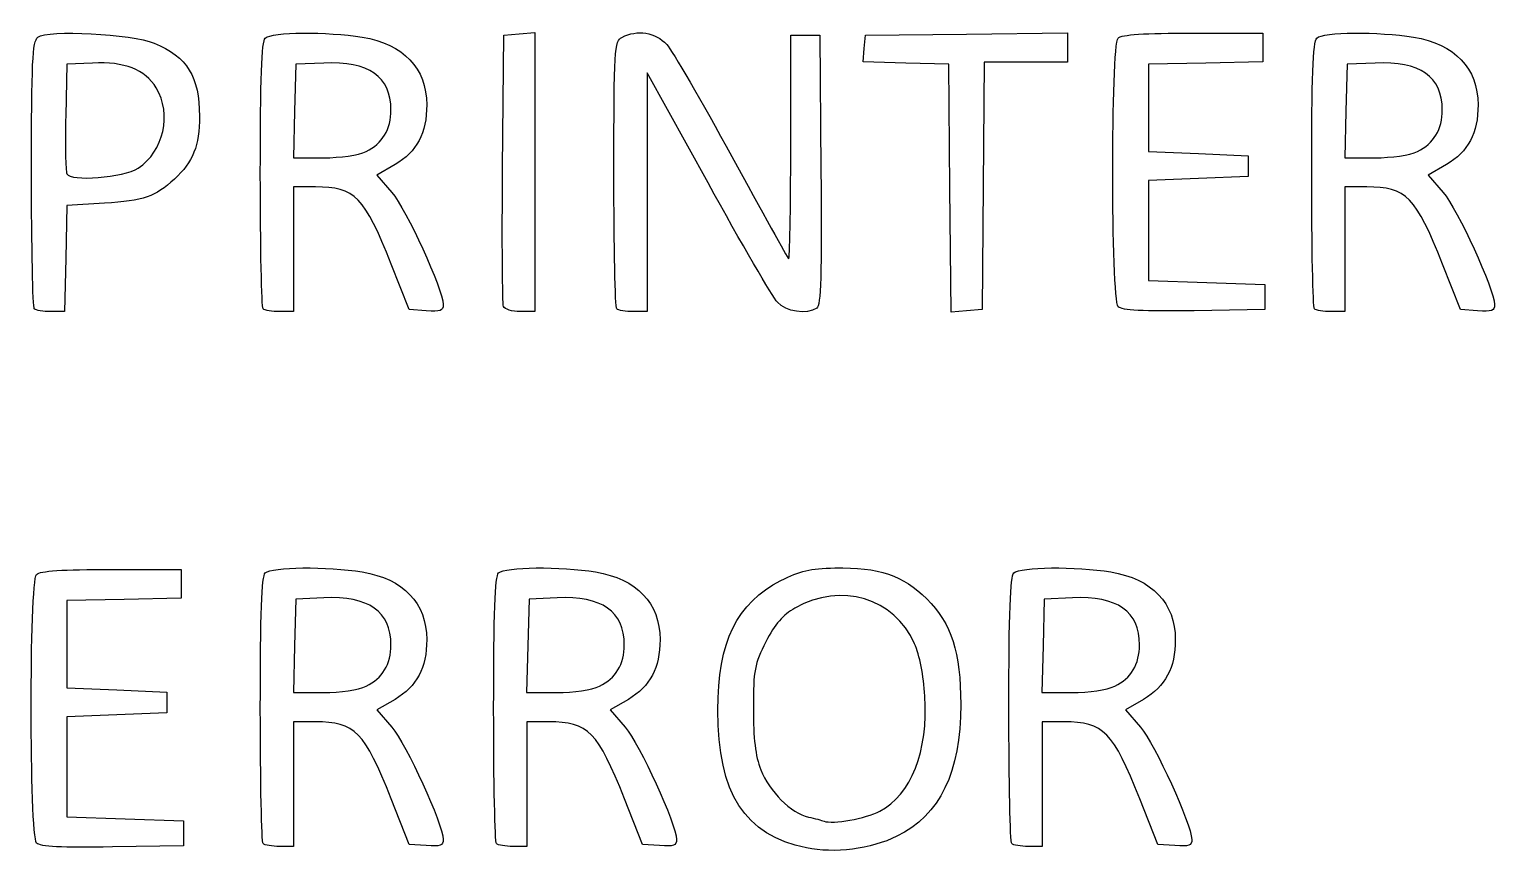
# Model space of a CAD drawing. Extents: x 327 to 591, y 405 to 553.
import ezdxf

# ---------------------------------------------------------------- set-up
doc = ezdxf.new("R2010")
doc.units = 0
doc.layers.get('0').update_dxf_attribs({"linetype": 'CONTINUOUS'})

# ---------------------------------------------------------------- blocks, each defined once
blk = doc.blocks.new('R')
at = {"color": 7}
for points in [[(379.689345, 547.346812), (374.624992, 547.125), (374.41293, 538.6875), (374.200867, 530.25), (379.549582, 530.25)], [(392.5338, 529.03191), (389.262795, 527.11497), (391.956847, 523.994985)], [(378.187492, 524.988945), (374.249992, 524.99997), (374.249992, 513.74997), (374.249992, 502.49997), (371.749995, 502.49997)], [(398.16789, 502.644375), (395.085787, 502.875), (391.842967, 511.066567)]]:
    blk.add_lwpolyline(points, dxfattribs=at)
for points in [[(387.340575, 531.408937), (387.340575, 531.408937)], [(368.749995, 502.999973), (368.749995, 502.999973)]]:
    blk.add_lwpolyline(points, close=True, dxfattribs=at)
for points in [[(369.149992, 551.85), (370.252845, 552.952853), (380.28894, 553.04196), (386.620957, 552.005115)], [(368.249992, 527.225003), (368.249992, 544.67778), (368.48793, 551.187938), (369.149992, 551.85)], [(386.620957, 552.005115), (394.041817, 550.78998), (398.249992, 546.378743), (398.249992, 539.814938)], [(391.799992, 538.875), (391.799992, 544.897935), (387.791962, 547.70169), (379.689345, 547.346812)], [(398.249992, 539.814938), (398.249992, 534.699855), (396.467385, 531.33714), (392.5338, 529.03191)], [(387.340575, 531.408937), (390.24357, 532.7865), (391.799992, 535.392293), (391.799992, 538.875)], [(379.549582, 530.25), (382.819935, 530.25), (385.847302, 530.70033), (387.340575, 531.408937)], [(368.749995, 503.000002), (368.474992, 503.274998), (368.249992, 514.176248), (368.249992, 527.225003)], [(391.842967, 511.066567), (387.022897, 523.242352), (385.329457, 524.96889), (378.187492, 524.988945)], [(391.956847, 523.994985), (394.56384, 520.975822), (401.16222, 506.570722), (401.221372, 503.769375)], [(371.749995, 502.49997), (370.37499, 502.49997), (369.02499, 502.72497), (368.749995, 502.999973)], [(401.221372, 503.769375), (401.245222, 502.640812), (400.733752, 502.452382), (398.16789, 502.644375)]]:
    blk.add_open_spline(points, degree=3, dxfattribs=at)

msp = doc.modelspace()

# ---------------------------------------------------------------- linework, layer by layer
at = {"color": 7}
for points in [[(411.926707, 528.381488), (412.124992, 552.375), (414.937492, 552.607777), (417.749992, 552.840547), (417.749992, 527.670277), (417.749992, 502.5), (415.101457, 502.5)], [(463.874993, 531.999593), (463.874993, 552.375), (466.499993, 552.375), (469.124993, 552.375), (469.32306, 528.050798)], [(536.399962, 552.75), (548.999962, 552.75), (548.999962, 550.146165), (548.999962, 547.54233), (538.687462, 547.333665), (528.374962, 547.125), (528.374962, 539.25), (528.374962, 531.375), (537.374962, 531), (546.374962, 530.625), (546.374962, 528.75), (546.374962, 526.875), (537.374962, 526.5), (528.374962, 526.125), (528.374962, 517.125), (528.374962, 508.125), (538.874962, 507.75), (549.374962, 507.375), (549.374962, 505.125), (549.374962, 502.875), (536.604457, 502.670505)], [(338.004532, 547.346783), (333.374992, 547.125), (333.163237, 537.791603)], [(448.963838, 525.714803), (437.999993, 545.554605), (437.999993, 524.027303), (437.999993, 502.5), (435.499995, 502.5)], [(340.124993, 522.056303), (333.374993, 521.625), (333.165083, 512.0625), (332.95518, 502.5), (330.477585, 502.5)], [(341.399963, 456), (353.999963, 456), (353.999963, 453.396165), (353.999963, 450.79233), (343.687463, 450.583665), (333.374963, 450.375), (333.374963, 442.5), (333.374963, 434.625), (342.374963, 434.25), (351.374963, 433.875), (351.374963, 432), (351.374963, 430.125), (342.374963, 429.75), (333.374963, 429.375), (333.374963, 420.375), (333.374963, 411.375), (343.874963, 411), (354.374963, 410.625), (354.374963, 408.375), (354.374963, 406.125), (341.604458, 405.920505)]]:
    msp.add_lwpolyline(points, dxfattribs=at)
for points in [[(492.57372, 524.767898), (492.374993, 547.125), (484.641968, 547.339237), (476.908943, 547.553482), (477.141968, 549.964237), (477.374993, 552.375), (495.562493, 552.575835), (513.749992, 552.77667), (513.749992, 550.138335), (513.749992, 547.5), (506.261152, 547.5), (498.772312, 547.5), (498.573652, 525.1875), (498.374993, 502.875), (495.57372, 502.642898), (492.772447, 502.410788)], [(346.235392, 528.378367), (346.235392, 528.378367)], [(327.499995, 503.000003), (327.499995, 503.000003)], [(412.090672, 503.443987), (412.090672, 503.443987)], [(432.499995, 503.000002), (432.499995, 503.000002)], [(522.916957, 503.383005), (522.916957, 503.383005)], [(479.967465, 412.384635), (479.967465, 412.384635)], [(327.916958, 406.633005), (327.916958, 406.633005)], [(466.7004, 405.753255), (466.7004, 405.753255)]]:
    msp.add_lwpolyline(points, close=True, dxfattribs=at)
for points in [[(328.13961, 552.012135), (329.791597, 553.383158), (345.168248, 552.600203), (349.097543, 550.944983)], [(433.450688, 551.973615), (436.17135, 553.429673), (439.545308, 552.892095), (441.522645, 550.6875)], [(522.899962, 551.85), (523.528537, 552.478575), (527.599965, 552.75), (536.399962, 552.75)], [(326.999992, 527.283165), (326.999992, 547.644397), (327.163965, 551.202413), (328.13961, 552.012135)], [(349.097543, 550.944983), (355.08972, 548.420775), (357.27513, 544.894493), (357.27513, 537.75)], [(431.999993, 527.34861), (431.999993, 550.159447), (432.063143, 551.23101), (433.450688, 551.973615)], [(441.522645, 550.6875), (442.540088, 549.553125), (447.819277, 540.46632), (453.254175, 530.494598)], [(522.916988, 503.383005), (521.614537, 504.685455), (521.598457, 550.548465), (522.899962, 551.85)], [(349.48077, 542.857635), (347.454307, 546.181418), (343.769137, 547.622948), (338.004532, 547.346783)], [(346.235392, 528.378367), (350.815853, 531.379598), (352.33809, 538.171065), (349.48077, 542.857635)], [(333.163237, 537.791603), (333.04677, 532.658235), (333.139088, 527.969325), (333.36837, 527.3718)], [(357.27513, 537.75), (357.27513, 532.373423), (356.148225, 529.545157), (352.754453, 526.404143)], [(463.5054, 511.994183), (463.708673, 511.790685), (463.874993, 520.793115), (463.874993, 531.999593)], [(453.254175, 530.494598), (458.689065, 520.522875), (463.30212, 512.197688), (463.5054, 511.994183)], [(327.499995, 503.000002), (327.224992, 503.274998), (326.999992, 514.202423), (326.999992, 527.283165)], [(333.36837, 527.3718), (333.927465, 525.914828), (343.634482, 526.674188), (346.235392, 528.378367)], [(352.754453, 526.404143), (349.313168, 523.219155), (347.259577, 522.512183), (340.124993, 522.056303)], [(412.090672, 503.443987), (411.891442, 503.963182), (411.817657, 515.185057), (411.926707, 528.381488)], [(432.499995, 503.000002), (432.224992, 503.274998), (431.999993, 514.231875), (431.999993, 527.34861)], [(469.32306, 528.050798), (469.477455, 509.090092), (469.31211, 503.59389), (468.57306, 503.12478)], [(461.469578, 504.1875), (460.621538, 505.115625), (454.993958, 514.80291), (448.963838, 525.714803)], [(330.477585, 502.5), (329.11491, 502.5), (327.77499, 502.725), (327.499995, 503.000003)], [(415.101457, 502.5), (413.644755, 502.5), (412.289902, 502.924793), (412.090672, 503.443987)], [(435.499995, 502.5), (434.12499, 502.5), (432.77499, 502.725), (432.499995, 503.000002)], [(468.57306, 503.12478), (466.686668, 501.927345), (463.035623, 502.473562), (461.469578, 504.1875)], [(536.604457, 502.670505), (527.30511, 502.5216), (523.584697, 502.71528), (522.916957, 503.383005)], [(327.916988, 406.633005), (326.614538, 407.935455), (326.598458, 453.798465), (327.899963, 455.1)], [(327.899963, 455.1), (328.528538, 455.728575), (332.599965, 456), (341.399963, 456)], [(462.12111, 453.99801), (465.49386, 455.722897), (467.373728, 456.158693), (471.83889, 456.250777)], [(471.83889, 456.250777), (479.762287, 456.414195), (484.125592, 454.945822), (488.39079, 450.680633)], [(450.749993, 430.600575), (450.749993, 442.952482), (454.132553, 449.91252), (462.12111, 453.99801)], [(486.205005, 442.586212), (482.53989, 450.871823), (472.98825, 453.724222), (464.641905, 449.0256)], [(488.39079, 450.680633), (492.893175, 446.17824), (494.530717, 441.096045), (494.530717, 431.625)], [(464.641905, 449.0256), (462.46701, 447.801225), (461.04693, 446.149792), (459.400282, 442.930035)], [(459.400282, 442.930035), (457.332397, 438.886605), (457.141035, 437.874848), (457.13337, 430.944405)], [(488.062297, 433.14762), (487.832648, 436.828605), (487.096072, 440.571802), (486.205005, 442.586212)], [(457.13337, 430.944405), (457.12737, 425.411925), (457.491285, 422.42574), (458.486175, 419.84745)], [(479.967465, 412.384635), (485.58303, 415.281338), (488.68116, 423.227947), (488.062297, 433.14762)], [(494.530717, 431.625), (494.530717, 419.388787), (490.793977, 411.682028), (482.99991, 407.843513)], [(466.7004, 405.753255), (455.529667, 408.090143), (450.749993, 415.535858), (450.749993, 430.600575)], [(458.486175, 419.84745), (459.999525, 415.925558), (463.943385, 412.010558), (467.076247, 411.320235)], [(469.874992, 410.579415), (471.408547, 409.98771), (477.39744, 411.058928), (479.967465, 412.384635)], [(467.076247, 411.320235), (468.203055, 411.07194), (469.462492, 410.738573), (469.874992, 410.579415)], [(482.99991, 407.843513), (478.373595, 405.565088), (471.694335, 404.708543), (466.7004, 405.753255)], [(341.604458, 405.920505), (332.30511, 405.7716), (328.584698, 405.96528), (327.916958, 406.633005)]]:
    msp.add_open_spline(points, degree=3, dxfattribs=at)

# ---------------------------------------------------------------- block references
at = {"linetype": 'Continuous'}
for p in [(0, 0), (189.54803, 0), (0, -96.477217), (42.066141, -96.477217), (134.962203, -96.477217)]:
    msp.add_blockref('R', p, dxfattribs=at)

doc.saveas('drawing.dxf')
